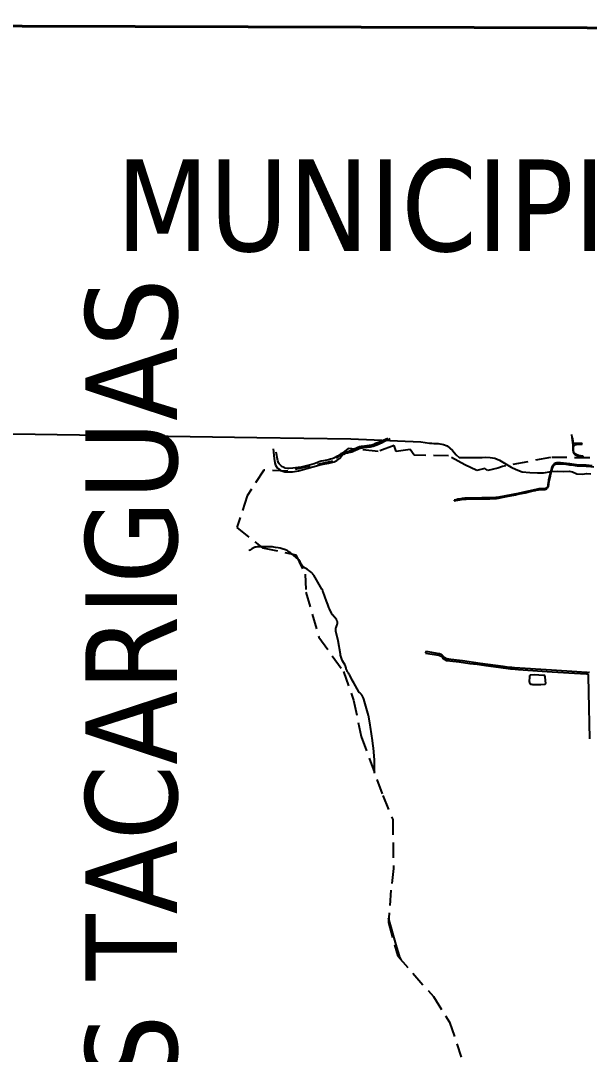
# Model space of a CAD drawing. Header units: metres. Extents: x 2 to 659295185, y -28 to 1124222152.
# Drawn here: x 651516 to 653378, y 1125972 to 1129355 of the extents above; entities that cross this region are included whole.
import ezdxf

# ---------------------------------------------------------------- set-up
doc = ezdxf.new("R2010")
doc.units = ezdxf.units.M
doc.header["$MEASUREMENT"] = 0
doc.linetypes.add('HIDDEN', pattern=[0.375, 0.25, -0.125])
for name, color, linetype in [('División Parroquial', 130, 'CONTINUOUS'), ('MANZANA', 30, 'CONTINUOUS'), ('MARCO LEYENDA', 7, 'CONTINUOUS'), ('TEXTOS', 7, 'CONTINUOUS')]:
    doc.layers.add(name, color=color, linetype=linetype)
doc.layers.add('Limite Municipio', color=1, linetype='HIDDEN', lineweight=30)
doc.styles.get("Standard").update_dxf_attribs({"font": 'tahoma.ttf'})

msp = doc.modelspace()

# ---------------------------------------------------------------- linework, layer by layer
at = {"layer": 'División Parroquial', "color": 1, "flags": 128}
msp.add_lwpolyline([(645897.5328, 1128086.6358), (652289.67, 1127991.2352), (652597.5286, 1127986.6361), (652826.1694, 1127976.2782), (652854.1311, 1127972.659), (652862.7727, 1127972.1491), (652869.0725, 1127971.1193), (652883.4121, 1127970.5694), (652900.448, 1127968.1399), (652912.4374, 1127963.0509), (652930.2814, 1127948.4639), (652942.4523, 1127933.8869), (652951.3743, 1127925.7785), (652967.5939, 1127925.7785), (652990.3029, 1127924.9687), (653014.6364, 1127924.9687), (653026.8073, 1127925.7785), (653038.9699, 1127926.5883), (653052.757, 1127925.7785), (653068.9765, 1127922.5392), (653083.5799, 1127916.8603), (653100.6158, 1127907.1423), (653121.7005, 1127893.3651), (653137.92, 1127886.0666), (653158.1966, 1127878.7781), (653183.3464, 1127876.3486), (653207.6716, 1127875.5387), (653227.9482, 1127875.5387), (653253.098, 1127879.5879), (653274.1826, 1127880.3978), (653292.0266, 1127879.5879), (653311.4951, 1127880.3978), (653322.5198, 1127878.7681), (653337.1231, 1127871.4796), (653354.9671, 1127870.6697), (653369.5623, 1127873.0992), (653382.5413, 1127872.2894)], dxfattribs=at)
at = {"layer": 'Limite Municipio', "color": 4, "linetype": 'HIDDEN', "lineweight": -3, "ltscale": 200}
msp.add_lwpolyline([(653454.6923, 1127923.2745), (653250.6737, 1127925.2641), (653093.5738, 1127896.16), (653078.5829, 1127890.3412), (653045.7479, 1127882.2328), (653035.5313, 1127889.3814), (653010, 1127882.2154), (652970.8344, 1127900.7191), (652917.2447, 1127930.2331), (652804.2684, 1127933.0625), (652791.8089, 1127951.1488), (652745.492, 1127944.9801), (652739.052, 1127964.3061), (652686.6497, 1127944.9401), (652588.5489, 1127954.6981), (652536.6339, 1127913.0535), (652390.4945, 1127881.023), (652312.369, 1127884.0859), (652257.6761, 1127799.8696), (652224.2639, 1127695.9807), (652307.9263, 1127629.6542), (652417.159, 1127606.339), (652447.4542, 1127542.8719), (652449.7878, 1127484.4938), (652492.493, 1127337.1338), (652573.5084, 1127225.2166), (652606.2362, 1127131.1357), (652631.1799, 1127011.79), (652701.6983, 1126818.7593), (652734.4756, 1126739.9353), (652736.4793, 1126580.1279), (652728.5633, 1126509.0923), (652720.5896, 1126402.654), (652750.7529, 1126293.4062), (652867.2501, 1126160.9632), (652920.3122, 1126077.0203), (652958.0616, 1125962.7135)], dxfattribs=at)
at = {"layer": 'MANZANA', "lineweight": -2}
for p, q in [((653319.98, 1128001.0087), (653322.1404, 1127981.5526)), ((652625.7623, 1127959.857), (652617.8876, 1127956.7277)), ((652631.0149, 1127961.0968), (652625.7623, 1127959.857)), ((652634.8493, 1127961.6667), (652631.0149, 1127961.0968)), ((652641.9654, 1127961.9166), (652634.8493, 1127961.6667)), ((652657.2945, 1127964.0862), (652641.9654, 1127961.9166)), ((652650.9616, 1127958.9672), (652657.7562, 1127959.6671)), ((652666.3814, 1127965.6758), (652657.2945, 1127964.0862)), ((652657.7562, 1127959.6671), (652661.9121, 1127960.4569)), ((652661.9121, 1127960.4569), (652666.2907, 1127961.4667)), ((652666.2907, 1127961.4667), (652669.7952, 1127962.3665)), ((652671.9638, 1127967.9054), (652666.3814, 1127965.6758)), ((652669.7952, 1127962.3665), (652687.9525, 1127968.6452)), ((652678.3049, 1127970.7048), (652671.9638, 1127967.9054)), ((652691.3251, 1127975.1839), (652678.3049, 1127970.7048)), ((652687.9525, 1127968.6452), (652692.1084, 1127970.5449)), ((652697.7733, 1127977.9733), (652691.3251, 1127975.1839)), ((652692.1084, 1127970.5449), (652697.7898, 1127973.5542)), ((652703.4547, 1127981.2027), (652697.7733, 1127977.9733)), ((652697.7898, 1127973.5542), (652707.3055, 1127978.6832)), ((652718.4374, 1127987.5714), (652703.4547, 1127981.2027)), ((652707.3055, 1127978.6832), (652726.2215, 1127987.2815)), ((653322.1404, 1127981.5526), (653323.1629, 1127972.9344)), ((653323.1629, 1127972.9344), (653323.6246, 1127968.9552)), ((653324.9027, 1127976.4836), (653323.5339, 1127989.411)), ((653323.6246, 1127968.9552), (653323.7401, 1127966.9656)), ((653323.7401, 1127966.9656), (653323.872, 1127961.6567)), ((653323.872, 1127961.6567), (653324.1441, 1127950.049)), ((653325.1254, 1127975.2639), (653324.9027, 1127976.4836)), ((653325.4635, 1127974.1641), (653325.1254, 1127975.2639)), ((653325.9005, 1127973.2743), (653325.4635, 1127974.1641)), ((653326.5684, 1127972.3945), (653325.9005, 1127973.2743)), ((653326.1809, 1127959.3471), (653326.3952, 1127960.5569)), ((653326.3952, 1127960.5569), (653326.7168, 1127961.5567)), ((653327.4425, 1127971.7346), (653326.5684, 1127972.3945)), ((653326.7168, 1127961.5567), (653327.2611, 1127962.7764)), ((653327.2611, 1127962.7764), (653327.9125, 1127963.8862)), ((653328.2093, 1127971.1847), (653327.4425, 1127971.7346)), ((653327.9125, 1127963.8862), (653328.8937, 1127965.106)), ((653329.0916, 1127970.9648), (653328.2093, 1127971.1847)), ((653328.8937, 1127965.106), (653330.0976, 1127966.1058)), ((653330.2955, 1127970.8648), (653329.0916, 1127970.9648)), ((653330.0976, 1127966.1058), (653331.4087, 1127966.9956)), ((653335.1193, 1127970.6648), (653330.2955, 1127970.8648)), ((653331.4087, 1127966.9956), (653332.827, 1127967.6654)), ((653332.827, 1127967.6654), (653335.0204, 1127968.2253)), ((653335.0204, 1127968.2253), (653338.4094, 1127968.6852)), ((653354.1755, 1127971.0747), (653335.1193, 1127970.6648)), ((653338.4094, 1127968.6852), (653340.71, 1127969.0252)), ((653340.71, 1127969.0252), (653354.0765, 1127969.3051)), ((653354.0765, 1127969.3051), (653354.1755, 1127971.0747)), ((652343.1278, 1127953.4483), (652346.3272, 1127922.3847)), ((652358.1929, 1127914.5762), (652352.9239, 1127942.5406)), ((652552.9268, 1127929.3532), (652541.1188, 1127923.1045)), ((652564.6194, 1127937.0317), (652552.9268, 1127929.3532)), ((652559.9688, 1127922.1947), (652566.516, 1127929.0833)), ((652569.6411, 1127939.7111), (652564.6194, 1127937.0317)), ((652566.516, 1127929.0833), (652569.1299, 1127932.0727)), ((652569.1299, 1127932.0727), (652571.1996, 1127933.9623)), ((652573.4754, 1127941.2708), (652569.6411, 1127939.7111)), ((652571.1996, 1127933.9623), (652573.7146, 1127935.8519)), ((652578.6126, 1127942.5106), (652573.4754, 1127941.2708)), ((652573.7146, 1127935.8519), (652576.2296, 1127937.6316)), ((652576.2296, 1127937.6316), (652577.755, 1127938.4214)), ((652577.755, 1127938.4214), (652579.6186, 1127939.0913)), ((652587.0481, 1127943.7703), (652578.6126, 1127942.5106)), ((652579.6186, 1127939.0913), (652583.1148, 1127940.211)), ((652583.1148, 1127940.211), (652586.1823, 1127941.0009)), ((652586.1823, 1127941.0009), (652589.9012, 1127941.5708)), ((652595.5826, 1127946.7897), (652587.0481, 1127943.7703)), ((652589.9012, 1127941.5708), (652596.3659, 1127942.8105)), ((652617.8876, 1127956.7277), (652595.5826, 1127946.7897)), ((652596.3659, 1127942.8105), (652600.5218, 1127943.7103)), ((652600.5218, 1127943.7103), (652602.8224, 1127944.3902)), ((652602.8224, 1127944.3902), (652604.9004, 1127945.28)), ((652604.9004, 1127945.28), (652608.0668, 1127946.7297)), ((652608.0668, 1127946.7297), (652622.06, 1127953.5383)), ((652622.06, 1127953.5383), (652624.2534, 1127954.3182)), ((652624.2534, 1127954.3182), (652627.428, 1127955.328)), ((652627.428, 1127955.328), (652633.332, 1127957.0176)), ((652633.332, 1127957.0176), (652635.5254, 1127957.5775)), ((652635.5254, 1127957.5775), (652637.3807, 1127957.9174)), ((652637.3807, 1127957.9174), (652641.1079, 1127958.1574)), ((652641.1079, 1127958.1574), (652650.9616, 1127958.9672)), ((653324.1441, 1127950.049), (653324.2596, 1127947.7195)), ((653324.2596, 1127947.7195), (653324.5977, 1127945.7299)), ((653324.5977, 1127945.7299), (653324.9357, 1127943.5204)), ((653324.9357, 1127943.5204), (653325.4882, 1127941.7507)), ((653325.4882, 1127941.7507), (653325.9335, 1127940.6509)), ((653325.9335, 1127940.6509), (653326.4859, 1127939.3312)), ((653326.0819, 1127957.3475), (653326.1809, 1127959.3471)), ((653326.4447, 1127948.6193), (653326.0819, 1127957.3475)), ((653326.4612, 1127946.5197), (653326.4447, 1127948.6193)), ((653326.5684, 1127945.3), (653326.4612, 1127946.5197)), ((653326.4859, 1127939.3312), (653327.1539, 1127938.2214)), ((653326.6839, 1127944.4102), (653326.5684, 1127945.3)), ((653327.0219, 1127943.3104), (653326.6839, 1127944.4102)), ((653327.5744, 1127942.2106), (653327.0219, 1127943.3104)), ((653327.1539, 1127938.2214), (653327.9207, 1127937.3416)), ((653328.3413, 1127940.8809), (653327.5744, 1127942.2106)), ((653327.9207, 1127937.3416), (653328.803, 1127936.4618)), ((653329.2236, 1127939.4512), (653328.3413, 1127940.8809)), ((653328.803, 1127936.4618), (653330.6748, 1127934.9221)), ((653329.9987, 1127938.4614), (653329.2236, 1127939.4512)), ((653330.881, 1127937.5716), (653329.9987, 1127938.4614)), ((653330.6748, 1127934.9221), (653332.3158, 1127934.0423)), ((653331.8705, 1127936.8017), (653330.881, 1127937.5716)), ((653333.1898, 1127935.9319), (653331.8705, 1127936.8017)), ((653332.3158, 1127934.0423), (653337.5849, 1127931.7428)), ((653335.0534, 1127935.0521), (653333.1898, 1127935.9319)), ((653342.7303, 1127932.2127), (653335.0534, 1127935.0521)), ((653337.5849, 1127931.7428), (653341.9799, 1127929.9931)), ((653341.9799, 1127929.9931), (653345.27, 1127929.0133)), ((653347.5623, 1127930.683), (653342.7303, 1127932.2127)), ((653345.27, 1127929.0133), (653348.9971, 1127928.2535)), ((653350.0856, 1127930.1431), (653347.5623, 1127930.683)), ((653348.9971, 1127928.2535), (653352.5016, 1127927.7136)), ((653352.6088, 1127929.8131), (653350.0856, 1127930.1431)), ((653352.5016, 1127927.7136), (653358.1995, 1127927.4136)), ((653357.9768, 1127929.2833), (653352.6088, 1127929.8131)), ((653358.1995, 1127927.4136), (653357.9768, 1127929.2833)), ((652346.3272, 1127922.3847), (652347.9186, 1127908.3375)), ((652347.9186, 1127908.3375), (652350.6975, 1127899.8392)), ((652350.6975, 1127899.8392), (652355.9913, 1127891.7909)), ((652359.1907, 1127910.937), (652358.1929, 1127914.5762)), ((652360.4111, 1127907.7276), (652359.1907, 1127910.937)), ((652362.5055, 1127904.4183), (652360.4111, 1127907.7276)), ((652365.2596, 1127901.119), (652362.5055, 1127904.4183)), ((652370.4298, 1127896.9398), (652365.2596, 1127901.119)), ((652373.2911, 1127894.6303), (652370.4298, 1127896.9398)), ((652378.4447, 1127892.2108), (652373.2911, 1127894.6303)), ((652382.6171, 1127890.7911), (652378.4447, 1127892.2108)), ((652424.3494, 1127892.0808), (652407.3794, 1127890.3512)), ((652429.94, 1127892.7707), (652424.3494, 1127892.0808)), ((652425.2729, 1127881.573), (652472.4391, 1127894.3904)), ((652447.7758, 1127897.1598), (652429.94, 1127892.7707)), ((652468.9017, 1127902.2288), (652447.7758, 1127897.1598)), ((652477.2135, 1127904.8082), (652468.9017, 1127902.2288)), ((652472.4391, 1127894.3904), (652499.7988, 1127901.9188)), ((652493.6227, 1127910.737), (652477.2135, 1127904.8082)), ((652500.3018, 1127912.8666), (652493.6227, 1127910.737)), ((652499.7988, 1127901.9188), (652525.5259, 1127906.7778)), ((652507.5252, 1127914.7762), (652500.3018, 1127912.8666)), ((652524.1653, 1127917.8356), (652507.5252, 1127914.7762)), ((652530.5064, 1127919.3053), (652524.1653, 1127917.8356)), ((652525.5259, 1127906.7778), (652542.702, 1127911.6169)), ((652536.5258, 1127921.2049), (652530.5064, 1127919.3053)), ((652541.1188, 1127923.1045), (652536.5258, 1127921.2049)), ((652542.702, 1127911.6169), (652551.3436, 1127915.856)), ((652551.3436, 1127915.856), (652559.9688, 1127922.1947)), ((653255.5799, 1127893.5605), (653254.3925, 1127889.9113)), ((653256.99, 1127896.9998), (653255.5799, 1127893.5605)), ((653258.7298, 1127900.4391), (653256.99, 1127896.9998)), ((653257.6744, 1127890.5911), (653259.1916, 1127894.5703)), ((653260.3625, 1127902.6587), (653258.7298, 1127900.4391)), ((653259.1916, 1127894.5703), (653260.6017, 1127897.2398)), ((653261.451, 1127903.8784), (653260.3625, 1127902.6587)), ((653260.6017, 1127897.2398), (653261.8055, 1127899.2294)), ((653262.6549, 1127904.7682), (653261.451, 1127903.8784)), ((653261.8055, 1127899.2294), (653262.7786, 1127900.5591)), ((653264.6256, 1127905.878), (653262.6549, 1127904.7682)), ((653262.7786, 1127900.5591), (653263.9824, 1127901.6789)), ((653263.9824, 1127901.6789), (653265.0709, 1127902.5587)), ((653266.3737, 1127906.6579), (653264.6256, 1127905.878)), ((653265.0709, 1127902.5587), (653266.2748, 1127903.3385)), ((653266.2748, 1127903.3385), (653267.3715, 1127903.8984)), ((653268.3445, 1127907.1078), (653266.3737, 1127906.6579)), ((653267.3715, 1127903.8984), (653269.6721, 1127904.3483)), ((653270.9667, 1127907.4577), (653268.3445, 1127907.1078)), ((653269.6721, 1127904.3483), (653272.1871, 1127904.6983)), ((653274.5866, 1127907.5777), (653270.9667, 1127907.4577)), ((653272.1871, 1127904.6983), (653275.1473, 1127904.8182)), ((653283.4591, 1127907.5077), (653274.5866, 1127907.5777)), ((653275.1473, 1127904.8182), (653282.5933, 1127904.5183)), ((653282.5933, 1127904.5183), (653290.1548, 1127904.1084)), ((653293.4284, 1127906.8878), (653283.4591, 1127907.5077)), ((653290.1548, 1127904.1084), (653300.4621, 1127903.1586)), ((653302.9688, 1127906.048), (653293.4284, 1127906.8878)), ((653300.4621, 1127903.1586), (653312.6247, 1127901.7789)), ((653314.2574, 1127904.5483), (653302.9688, 1127906.048)), ((653312.6247, 1127901.7789), (653319.5347, 1127900.8091)), ((653327.7476, 1127902.3887), (653314.2574, 1127904.5483)), ((653319.5347, 1127900.8091), (653331.8128, 1127898.8694)), ((653336.1831, 1127901.5489), (653327.7476, 1127902.3887)), ((653331.8128, 1127898.8694), (653338.3847, 1127898.3496)), ((653359.527, 1127900.4291), (653336.1831, 1127901.5489)), ((653338.3847, 1127898.3496), (653359.7579, 1127897.6597)), ((653367.6327, 1127899.9092), (653359.527, 1127900.4291)), ((653359.7579, 1127897.6597), (653367.2039, 1127897.2498)), ((653367.2039, 1127897.2498), (653372.7946, 1127896.6199)), ((653387.0352, 1127897.7797), (653367.6327, 1127899.9092)), ((653372.7946, 1127896.6199), (653392.8568, 1127894.2704)), ((652355.9913, 1127891.7909), (652363.5775, 1127885.8421)), ((652363.5775, 1127885.8421), (652371.5924, 1127881.563)), ((652371.5924, 1127881.563), (652381.2401, 1127878.8435)), ((652381.2401, 1127878.8435), (652390.3352, 1127878.3336)), ((652389.5272, 1127889.0514), (652382.6171, 1127890.7911)), ((652391.9349, 1127888.7315), (652389.5272, 1127889.0514)), ((652390.3352, 1127878.3336), (652405.8952, 1127878.8435)), ((652394.5654, 1127888.7415), (652391.9349, 1127888.7315)), ((652407.3794, 1127890.3512), (652394.5654, 1127888.7415)), ((652405.8952, 1127878.8435), (652425.2729, 1127881.573)), ((653247.598, 1127864.7764), (653244.5882, 1127851.1592)), ((653250.5005, 1127877.0639), (653247.598, 1127864.7764)), ((653247.9855, 1127852.169), (653249.3791, 1127859.3675)), ((653249.3791, 1127859.3675), (653252.3888, 1127872.2049)), ((653254.3925, 1127889.9113), (653250.5005, 1127877.0639)), ((653252.3888, 1127872.2049), (653257.6744, 1127890.5911)), ((653236.2682, 1127824.5746), (653234.9571, 1127823.9047)), ((653237.7936, 1127825.6943), (653236.2682, 1127824.5746)), ((653238.8903, 1127826.6941), (653237.7936, 1127825.6943)), ((653239.9788, 1127828.0239), (653238.8903, 1127826.6941)), ((653239.014, 1127823.3748), (653240.3251, 1127824.3746)), ((653240.6302, 1127829.0237), (653239.9788, 1127828.0239)), ((653240.3251, 1127824.3746), (653241.1992, 1127825.3744)), ((653241.1744, 1127830.1334), (653240.6302, 1127829.0237)), ((653241.6032, 1127831.7931), (653241.1744, 1127830.1334)), ((653241.1992, 1127825.3744), (653242.1722, 1127826.5942)), ((653242.032, 1127833.6727), (653241.6032, 1127831.7931)), ((653242.3536, 1127835.9922), (653242.032, 1127833.6727)), ((653242.1722, 1127826.5942), (653243.0463, 1127827.8139)), ((653243.0957, 1127841.2012), (653242.3536, 1127835.9922)), ((653243.0463, 1127827.8139), (653243.9203, 1127829.5836)), ((653244.5882, 1127851.1592), (653243.0957, 1127841.2012)), ((653243.9203, 1127829.5836), (653244.3491, 1127830.9133)), ((653244.3491, 1127830.9133), (653244.6707, 1127833.0229)), ((653244.6707, 1127833.0229), (653245.4128, 1127837.8919)), ((653245.4128, 1127837.8919), (653246.9053, 1127847.19)), ((653246.9053, 1127847.19), (653247.9855, 1127852.169)), ((652961.4177, 1127790.8714), (652957.0391, 1127790.3015)), ((652965.689, 1127791.3313), (652961.4177, 1127790.8714)), ((652970.2902, 1127791.8012), (652965.689, 1127791.3313)), ((652975.7655, 1127792.0412), (652970.2902, 1127791.8012)), ((653025.5044, 1127792.7011), (652975.7655, 1127792.0412)), ((653021.1341, 1127790.1416), (653052.4601, 1127790.4915)), ((653062.5282, 1127793.3009), (653025.5044, 1127792.7011)), ((653052.4601, 1127790.4915), (653065.3895, 1127790.8814)), ((653069.6526, 1127793.7708), (653062.5282, 1127793.3009)), ((653065.3895, 1127790.8814), (653070.2134, 1127791.1214)), ((653073.3715, 1127794.0108), (653069.6526, 1127793.7708)), ((653070.2134, 1127791.1214), (653074.0394, 1127791.4713)), ((653076.9832, 1127794.6907), (653073.3715, 1127794.0108)), ((653074.0394, 1127791.4713), (653080.5042, 1127792.4911)), ((653081.5844, 1127795.3705), (653076.9832, 1127794.6907)), ((653080.5042, 1127792.4911), (653095.6106, 1127795.4405)), ((653144.6403, 1127807.698), (653081.5844, 1127795.3705)), ((653095.6106, 1127795.4405), (653107.1053, 1127797.5901)), ((653107.1053, 1127797.5901), (653119.2514, 1127800.0696)), ((653119.2514, 1127800.0696), (653136.3285, 1127803.4689)), ((653136.3285, 1127803.4689), (653143.3375, 1127804.8186)), ((653143.3375, 1127804.8186), (653167.8606, 1127809.7976)), ((653163.7954, 1127811.4372), (653144.6403, 1127807.698)), ((653203.6394, 1127820.8953), (653163.7954, 1127811.4372)), ((653167.8606, 1127809.7976), (653193.2496, 1127815.6564)), ((653193.2496, 1127815.6564), (653200.473, 1127817.566)), ((653200.473, 1127817.566), (653205.2885, 1127818.9157)), ((653208.2323, 1127821.8051), (653203.6394, 1127820.8953)), ((653205.2885, 1127818.9157), (653208.0262, 1127819.4756)), ((653208.0262, 1127819.4756), (653211.5306, 1127819.9355)), ((653212.0666, 1127822.265), (653208.2323, 1127821.8051)), ((653211.5306, 1127819.9355), (653218.5396, 1127820.4054)), ((653216.338, 1127822.615), (653212.0666, 1127822.265)), ((653219.6198, 1127822.8449), (653216.338, 1127822.615)), ((653218.5396, 1127820.4054), (653221.7143, 1127820.5354)), ((653227.8409, 1127822.8849), (653219.6198, 1127822.8449)), ((653221.7143, 1127820.5354), (653227.6348, 1127820.4454)), ((653227.6348, 1127820.4454), (653230.9166, 1127820.5754)), ((653231.8896, 1127823.1249), (653227.8409, 1127822.8849)), ((653230.9166, 1127820.5754), (653232.5575, 1127820.8053)), ((653233.7532, 1127823.4648), (653231.8896, 1127823.1249)), ((653232.5575, 1127820.8053), (653234.3139, 1127821.1453)), ((653234.9571, 1127823.9047), (653233.7532, 1127823.4648)), ((653234.3139, 1127821.1453), (653235.8394, 1127821.7052)), ((653235.8394, 1127821.7052), (653237.5957, 1127822.485)), ((653237.5957, 1127822.485), (653239.014, 1127823.3748)), ((652944.992, 1127788.152), (652934.9238, 1127785.5625)), ((652934.9238, 1127785.5625), (652935.9215, 1127782.9131)), ((652935.9215, 1127782.9131), (652947.8533, 1127785.8425)), ((652947.1854, 1127788.7119), (652944.992, 1127788.152)), ((652949.7003, 1127789.0518), (652947.1854, 1127788.7119)), ((652947.8533, 1127785.8425), (652952.5616, 1127786.8522)), ((652952.0009, 1127789.3917), (652949.7003, 1127789.0518)), ((652957.0391, 1127790.3015), (652952.0009, 1127789.3917)), ((652952.5616, 1127786.8522), (652955.5137, 1127787.3122)), ((652955.5137, 1127787.3122), (652959.1253, 1127787.882)), ((652959.1253, 1127787.882), (652965.4829, 1127788.5719)), ((652965.4829, 1127788.5719), (652974.5698, 1127789.0518)), ((652974.5698, 1127789.0518), (652987.3921, 1127789.5517)), ((652987.3921, 1127789.5517), (652992.5375, 1127789.6817)), ((652992.5375, 1127789.6817), (653021.1341, 1127790.1416)), ((652266.1034, 1127622.0958), (652264.3552, 1127620.976)), ((652272.766, 1127626.2149), (652266.1034, 1127622.0958)), ((652279.2142, 1127629.8942), (652272.766, 1127626.2149)), ((652281.0778, 1127630.674), (652279.2142, 1127629.8942)), ((652283.9226, 1127631.6838), (652281.0778, 1127630.674)), ((652286.5448, 1127632.2437), (652283.9226, 1127631.6838)), ((652290.6018, 1127632.7036), (652286.5448, 1127632.2437)), ((652295.3101, 1127633.1735), (652290.6018, 1127632.7036)), ((652302.6489, 1127633.3135), (652295.3101, 1127633.1735)), ((652312.0739, 1127633.2435), (652302.6489, 1127633.3135)), ((652341.0004, 1127632.3737), (652312.0739, 1127633.2435)), ((652344.8347, 1127632.0538), (652341.0004, 1127632.3737)), ((652350.4254, 1127631.084), (652344.8347, 1127632.0538)), ((652359.3061, 1127629.2443), (652350.4254, 1127631.084)), ((652365.3421, 1127627.9446), (652359.3061, 1127629.2443)), ((652372.2521, 1127626.085), (652365.3421, 1127627.9446)), ((652382.8975, 1127622.4857), (652372.2521, 1127626.085)), ((652388.381, 1127620.4061), (652382.8975, 1127622.4857)), ((652264.3552, 1127620.976), (652262.8298, 1127619.6463)), ((652392.4462, 1127618.1066), (652388.381, 1127620.4061)), ((652399.1501, 1127613.5975), (652392.4462, 1127618.1066)), ((652403.9821, 1127610.1882), (652399.1501, 1127613.5975)), ((652424.4318, 1127593.0217), (652403.9821, 1127610.1882)), ((652426.8561, 1127590.2723), (652424.4318, 1127593.0217)), ((652431.2676, 1127583.4337), (652426.8561, 1127590.2723)), ((652434.9123, 1127576.4751), (652431.2676, 1127583.4337)), ((652437.0067, 1127573.1757), (652434.9123, 1127576.4751)), ((652440.2061, 1127568.7566), (652437.0067, 1127573.1757)), ((652441.3028, 1127567.5469), (652440.2061, 1127568.7566)), ((652442.3006, 1127566.5571), (652441.3028, 1127567.5469)), ((652443.8343, 1127565.5673), (652442.3006, 1127566.5571)), ((652445.5906, 1127564.4675), (652443.8343, 1127565.5673)), ((652454.1581, 1127559.7485), (652445.5906, 1127564.4675)), ((652459.6498, 1127555.9093), (652454.1581, 1127559.7485)), ((652462.9482, 1127553.3698), (652459.6498, 1127555.9093)), ((652468.2337, 1127548.5308), (652462.9482, 1127553.3698)), ((652472.4144, 1127544.5716), (652468.2337, 1127548.5308)), ((652474.2862, 1127542.252), (652472.4144, 1127544.5716)), ((652475.4983, 1127540.3824), (652474.2862, 1127542.252)), ((652480.1325, 1127532.544), (652475.4983, 1127540.3824)), ((652484.2142, 1127525.3755), (652480.1325, 1127532.544)), ((652502.5365, 1127494.7117), (652484.2142, 1127525.3755)), ((652505.1916, 1127489.5228), (652502.5365, 1127494.7117)), ((652505.8513, 1127487.8631), (652505.1916, 1127489.5228)), ((652506.5192, 1127485.6536), (652505.8513, 1127487.8631)), ((652517.1728, 1127454.8398), (652506.5192, 1127485.6536)), ((652521.271, 1127444.242), (652517.1728, 1127454.8398)), ((652525.1466, 1127434.7539), (652521.271, 1127444.242)), ((652527.3564, 1127430.0049), (652525.1466, 1127434.7539)), ((652535.3137, 1127413.8882), (652527.3564, 1127430.0049)), ((652536.5258, 1127411.9086), (652535.3137, 1127413.8882)), ((652537.4081, 1127410.7988), (652536.5258, 1127411.9086)), ((652550.082, 1127394.4921), (652537.4081, 1127410.7988)), ((652550.8489, 1127393.3823), (652550.082, 1127394.4921)), ((652551.5168, 1127392.0626), (652550.8489, 1127393.3823)), ((652551.9538, 1127390.9628), (652551.5168, 1127392.0626)), ((652552.6217, 1127389.4131), (652551.9538, 1127390.9628)), ((652552.9515, 1127388.3034), (652552.6217, 1127389.4131)), ((652553.067, 1127387.0936), (652552.9515, 1127388.3034)), ((652553.1824, 1127385.5439), (652553.067, 1127387.0936)), ((652553.3061, 1127383.7743), (652553.1824, 1127385.5439)), ((652548.1277, 1127363.9583), (652548.3421, 1127365.618)), ((652548.2514, 1127361.8588), (652548.1277, 1127363.9583)), ((652548.2597, 1127359.1993), (652548.2514, 1127361.8588)), ((652548.4823, 1127357.3197), (652548.2597, 1127359.1993)), ((652548.3421, 1127365.618), (652548.4411, 1127366.9477)), ((652548.4411, 1127366.9477), (652548.9853, 1127368.4974)), ((652555.2027, 1127325.0562), (652548.4823, 1127357.3197)), ((652548.9853, 1127368.4974), (652550.3953, 1127371.8167)), ((652550.3953, 1127371.8167), (652551.591, 1127375.0261)), ((652551.591, 1127375.0261), (652552.3413, 1127377.0257)), ((652552.3413, 1127377.0257), (652552.8856, 1127378.7953)), ((652552.8856, 1127378.7953), (652553.3144, 1127380.8949)), ((652553.3061, 1127382.2246), (652553.3061, 1127383.7743)), ((652553.3144, 1127380.8949), (652553.3061, 1127382.2246)), ((652562.9455, 1127281.0752), (652555.2027, 1127325.0562)), ((652842.1828, 1127290.2333), (652841.3252, 1127285.0344)), ((652841.3252, 1127285.0344), (652885.5147, 1127277.8159)), ((652850.5111, 1127288.8336), (652842.1828, 1127290.2333)), ((652873.7561, 1127284.8444), (652850.5111, 1127288.8336)), ((652886.4795, 1127282.6849), (652873.7561, 1127284.8444)), ((652563.7289, 1127277.9758), (652562.9455, 1127281.0752)), ((652568.5114, 1127261.9591), (652563.7289, 1127277.9758)), ((652568.9485, 1127260.8593), (652568.5114, 1127261.9591)), ((652569.8308, 1127259.1997), (652568.9485, 1127260.8593)), ((652578.4394, 1127245.4125), (652569.8308, 1127259.1997)), ((652885.5147, 1127277.8159), (652887.1556, 1127277.376)), ((652887.7905, 1127282.3549), (652886.4795, 1127282.6849)), ((652887.1556, 1127277.376), (652889.2418, 1127276.7261)), ((652890.0994, 1127281.5951), (652887.7905, 1127282.3549)), ((652889.2418, 1127276.7261), (652890.7838, 1127275.9562)), ((652892.2928, 1127280.6053), (652890.0994, 1127281.5951)), ((652890.7838, 1127275.9562), (652892.4247, 1127275.0764)), ((652894.379, 1127279.4055), (652892.2928, 1127280.6053)), ((652892.4247, 1127275.0764), (652893.5296, 1127274.0866)), ((652893.5296, 1127274.0866), (652894.5191, 1127273.2068)), ((652896.358, 1127277.9758), (652894.379, 1127279.4055)), ((652894.5191, 1127273.2068), (652895.723, 1127272.107)), ((652895.723, 1127272.107), (652897.1578, 1127270.3474)), ((652898.2298, 1127276.4361), (652896.358, 1127277.9758)), ((652897.1578, 1127270.3474), (652899.7965, 1127267.478)), ((652899.7718, 1127274.8865), (652898.2298, 1127276.4361)), ((652901.0911, 1127273.2368), (652899.7718, 1127274.8865)), ((652899.7965, 1127267.478), (652901.1241, 1127266.3782)), ((652902.3032, 1127271.8071), (652901.0911, 1127273.2368)), ((652901.1241, 1127266.3782), (652902.7732, 1127264.9485)), ((652903.7298, 1127270.4874), (652902.3032, 1127271.8071)), ((652902.7732, 1127264.9485), (652904.307, 1127263.9587)), ((652905.1645, 1127269.3876), (652903.7298, 1127270.4874)), ((652904.307, 1127263.9587), (652905.7335, 1127263.1888)), ((652906.8055, 1127268.2878), (652905.1645, 1127269.3876)), ((652905.7335, 1127263.1888), (652907.3827, 1127262.319)), ((652908.4546, 1127267.408), (652906.8055, 1127268.2878)), ((652907.3827, 1127262.319), (652908.5866, 1127261.8791)), ((652910.211, 1127266.6381), (652908.4546, 1127267.408)), ((652908.5866, 1127261.8791), (652910.1285, 1127261.3292)), ((652910.1285, 1127261.3292), (652912.9733, 1127260.6793)), ((652911.9674, 1127266.0982), (652910.211, 1127266.6381)), ((652913.8309, 1127265.6583), (652911.9674, 1127266.0982)), ((652912.9733, 1127260.6793), (652915.0595, 1127260.4694)), ((652915.6945, 1127265.3384), (652913.8309, 1127265.6583)), ((652915.0595, 1127260.4694), (652920.8646, 1127260.1595)), ((652917.558, 1127265.2384), (652915.6945, 1127265.3384)), ((652924.3526, 1127264.5986), (652917.558, 1127265.2384)), ((652920.8646, 1127260.1595), (652952.0009, 1127256.0903)), ((652962.7205, 1127259.3496), (652924.3526, 1127264.5986)), ((652952.0009, 1127256.0903), (652986.2047, 1127251.4812)), ((653020.1693, 1127251.4112), (652962.7205, 1127259.3496)), ((652986.2047, 1127251.4812), (653011.0907, 1127248.3819)), ((653096.0311, 1127241.0134), (653020.1693, 1127251.4112)), ((652579.3218, 1127243.8728), (652578.4394, 1127245.4125)), ((652579.8742, 1127242.2131), (652579.3218, 1127243.8728)), ((652580.4349, 1127240.4435), (652579.8742, 1127242.2131)), ((652580.8802, 1127238.5639), (652580.4349, 1127240.4435)), ((652581.3255, 1127236.0244), (652580.8802, 1127238.5639)), ((652581.6636, 1127234.3647), (652581.3255, 1127236.0244)), ((652582.0017, 1127233.155), (652581.6636, 1127234.3647)), ((652584.5496, 1127226.8562), (652582.0017, 1127233.155)), ((652585.3165, 1127225.3165), (652584.5496, 1127226.8562)), ((652586.4214, 1127223.6569), (652585.3165, 1127225.3165)), ((652589.2827, 1127219.9176), (652586.4214, 1127223.6569)), ((652591.0556, 1127217.1582), (652589.2827, 1127219.9176)), ((652592.2677, 1127215.0586), (652591.0556, 1127217.1582)), ((653011.0907, 1127248.3819), (653038.9369, 1127244.1927)), ((653038.9369, 1127244.1927), (653088.5933, 1127237.5541)), ((653088.5933, 1127237.5541), (653119.6225, 1127233.7048)), ((653115.8706, 1127238.2239), (653096.0311, 1127241.0134)), ((653124.0917, 1127237.3741), (653115.8706, 1127238.2239)), ((653119.6225, 1127233.7048), (653135.405, 1127232.1152)), ((653133.3023, 1127236.6342), (653124.0917, 1127237.3741)), ((653254.508, 1127228.9758), (653133.3023, 1127236.6342)), ((653135.405, 1127232.1152), (653146.4709, 1127231.3853)), ((653146.4709, 1127231.3853), (653223.1903, 1127226.4063)), ((653223.1903, 1127226.4063), (653255.9592, 1127224.2268)), ((653337.4694, 1127223.8069), (653254.508, 1127228.9758)), ((653255.9592, 1127224.2268), (653329.0504, 1127219.5677)), ((653329.0504, 1127219.5677), (653369.1664, 1127216.9782)), ((653367.3936, 1127221.8373), (653337.4694, 1127223.8069)), ((653369.2571, 1127221.6173), (653367.3936, 1127221.8373)), ((653369.1664, 1127216.9782), (653370.4775, 1127216.7583)), ((653371.2279, 1127221.1874), (653369.2571, 1127221.6173)), ((653370.4775, 1127216.7583), (653371.6897, 1127216.2084)), ((653372.1102, 1127220.8575), (653371.2279, 1127221.1874)), ((653371.6897, 1127216.2084), (653372.6792, 1127215.6585)), ((653372.7616, 1127220.8575), (653372.1102, 1127220.8575)), ((653372.6792, 1127215.6585), (653373.3388, 1127215.1086)), ((653373.8583, 1127220.7575), (653372.7616, 1127220.8575)), ((653374.955, 1127220.8675), (653373.8583, 1127220.7575)), ((653376.2661, 1127221.0974), (653374.955, 1127220.8675)), ((653377.5854, 1127221.4373), (653376.2661, 1127221.0974)), ((653378.6739, 1127221.6573), (653377.5854, 1127221.4373)), ((652593.4799, 1127212.4092), (652592.2677, 1127215.0586)), ((652601.8824, 1127196.0825), (652593.4799, 1127212.4092)), ((652606.8464, 1127187.2543), (652601.8824, 1127196.0825)), ((652623.404, 1127158.1302), (652606.8464, 1127187.2543)), ((653373.3388, 1127215.1086), (653373.8913, 1127214.4488)), ((653373.8913, 1127214.4488), (653374.2211, 1127213.5689)), ((653374.2211, 1127213.5689), (653374.551, 1127212.6891)), ((653374.551, 1127212.6891), (653374.5592, 1127210.4696)), ((653374.5592, 1127210.4696), (653375.2271, 1127157.6103)), ((652624.1791, 1127156.4706), (652623.404, 1127158.1302)), ((652625.5067, 1127154.9309), (652624.1791, 1127156.4706)), ((652626.1581, 1127154.491), (652625.5067, 1127154.9309)), ((652626.9333, 1127154.0511), (652626.1581, 1127154.491)), ((652628.1371, 1127153.6111), (652626.9333, 1127154.0511)), ((652629.0195, 1127153.0613), (652628.1371, 1127153.6111)), ((652630.009, 1127152.2914), (652629.0195, 1127153.0613)), ((652631.2211, 1127150.7517), (652630.009, 1127152.2914)), ((652632.7631, 1127148.4322), (652631.2211, 1127150.7517)), ((652634.305, 1127146.1127), (652632.7631, 1127148.4322)), ((653375.2271, 1127157.6103), (653378.3028, 1127004.7714)), ((652635.1873, 1127144.573), (652634.305, 1127146.1127)), ((652636.5149, 1127141.8135), (652635.1873, 1127144.573)), ((652637.5127, 1127139.494), (652636.5149, 1127141.8135)), ((652638.395, 1127136.9545), (652637.5127, 1127139.494)), ((652639.1783, 1127134.745), (652638.395, 1127136.9545)), ((652641.7263, 1127126.7966), (652639.1783, 1127134.745)), ((652644.0681, 1127118.8382), (652641.7263, 1127126.7966)), ((652654.7465, 1127080.846), (652644.0681, 1127118.8382)), ((652655.9751, 1127075.867), (652654.7465, 1127080.846)), ((652660.6917, 1127049.4623), (652655.9751, 1127075.867)), ((652661.8132, 1127042.2738), (652660.6917, 1127049.4623)), ((652667.8079, 1126998.7227), (652661.8132, 1127042.2738)), ((652669.4983, 1126988.7747), (652667.8079, 1126998.7227)), ((652671.5268, 1126974.2976), (652669.4983, 1126988.7747)), ((652674.4376, 1126935.8255), (652671.5268, 1126974.2976)), ((652674.9571, 1126891.4745), (652674.4376, 1126935.8255)), ((652747.6359, 1126322.4303), (652720.1608, 1126418.5308)), ((652755.9725, 1126294.376), (652747.6359, 1126322.4303)), ((652756.7476, 1126292.9363), (652755.9725, 1126294.376)), ((652757.9597, 1126290.6268), (652756.7476, 1126292.9363)), ((652763.27, 1126279.3691), (652757.9597, 1126290.6268))]:
    msp.add_line(p, q, dxfattribs=at)
msp.add_lwpolyline([(653233.4646, 1127206.1005), (653233.1183, 1127209.3098), (653232.6812, 1127210.6295), (653232.0216, 1127211.2894), (653230.8094, 1127211.8393), (653227.4121, 1127212.0492), (653196.8365, 1127213.469), (653186.3231, 1127213.309), (653184.3523, 1127212.8591), (653183.2556, 1127212.0792), (653182.6042, 1127211.2994), (653182.06, 1127210.2996), (653181.524, 1127207.2002), (653181.3756, 1127192.1633), (653181.6065, 1127189.0639), (653182.3816, 1127187.1943), (653183.2639, 1127185.6446), (653184.3606, 1127184.6548), (653186.4468, 1127183.555), (653189.4153, 1127182.7952), (653193.3568, 1127182.3753), (653218.7787, 1127182.5952), (653231.8072, 1127183.2051), (653232.9039, 1127183.5351), (653234.0006, 1127184.0949), (653234.652, 1127184.6548), (653234.8664, 1127185.3147), (653234.9736, 1127185.9846)], close=True, dxfattribs=at)
at = {"layer": 'MARCO LEYENDA', "lineweight": 40}
msp.add_lwpolyline([(662620.7408, 1129304.112), (645601.2759, 1129355.1019), (645598.2242, 1118423.2564), (662617.689, 1118372.2665)], close=True, dxfattribs=at)

# ---------------------------------------------------------------- texts
at = {"layer": 'MARCO LEYENDA', "linetype": 'Continuous', "insert": (651828.6703, 1128900.7388), "char_height": 300, "width": 9799.82872, "attachment_point": 1}
msp.add_mtext('MUNICIPIO LIBERTADOR - ESTADO ARAGUA', dxfattribs=at)
at = {"layer": 'TEXTOS', "linetype": 'Continuous', "insert": (651727.8067, 1124296.4629), "char_height": 300, "width": 6395.071096, "attachment_point": 1, "rotation": 90}
msp.add_mtext('\\pt0;LAGO LOS TACARIGUAS', dxfattribs=at)

doc.saveas('drawing.dxf')
